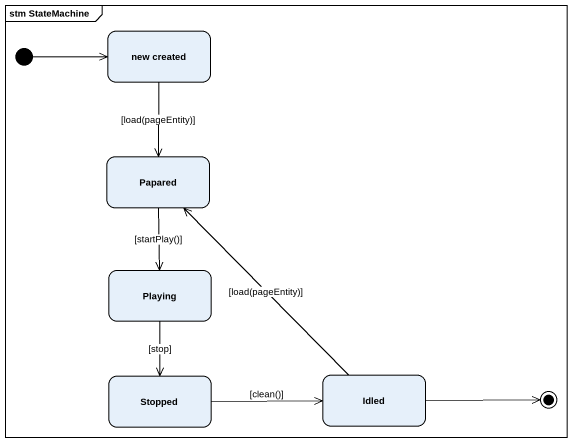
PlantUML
@startuml
mainframe stm StateMachine
hide empty description
state "new created" as new_created
state Papared
state Playing
state Stopped
state Idled
[*] -right-> new_created
new_created --> Papared : [load(pageEntity)]
Papared --> Playing : [startPlay()]
Playing --> Stopped : [stop]
Stopped -right-> Idled : [clean()]
Idled -up-> Papared : [load(pageEntity)]
Idled -right-> [*]
@enduml
